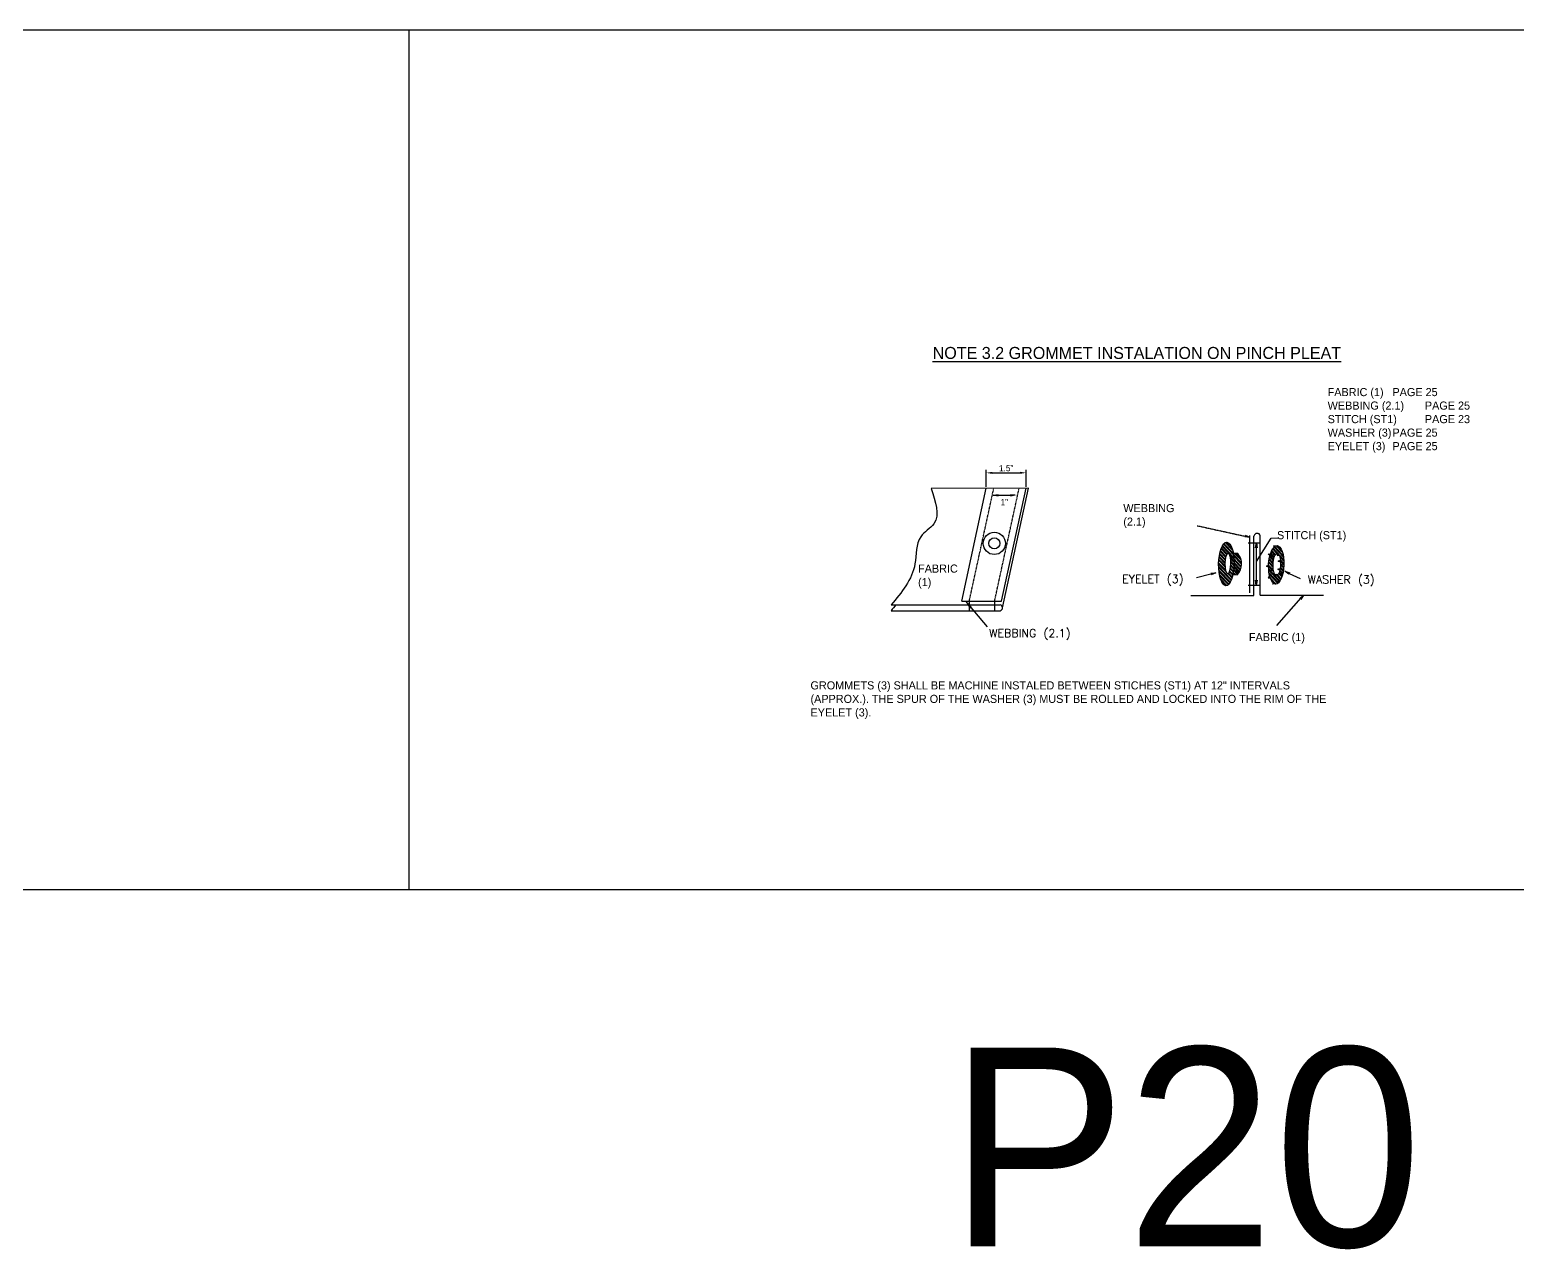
# Model space of a CAD drawing. Header units: inches. Extents: x 1631 to 16634, y 11819 to 13981.
# Drawn here: x 7477 to 8083, y 11849 to 12346 of the extents above; entities that cross this region are included whole.
import ezdxf

# ---------------------------------------------------------------- set-up
doc = ezdxf.new("R2010")
doc.units = ezdxf.units.IN
doc.header["$MEASUREMENT"] = 0
doc.linetypes.add('HIDDEN', pattern=[0.375, 0.25, -0.125])
for name, color, linetype in [('DIMENSION', 7, 'Continuous'), ('GROMMET', 7, 'Continuous'), ('Object', 7, 'Continuous'), ('PEN1', 5, 'Continuous'), ('STECH', 7, 'HIDDEN'), ('TEXT', 7, 'Continuous')]:
    doc.layers.add(name, color=color, linetype=linetype)
doc.styles.add('style1', font='txt.shx')
doc.dimstyles.get("Standard").update_dxf_attribs({"dimtxt": 2.5, "dimasz": 3.5, "dimexe": 0.18, "dimexo": 0.0625, "dimgap": 0.09, "dimtad": 0, "dimtih": 1, "dimtoh": 1, "dimdec": 4, "dimzin": 0, "dimdsep": 46, "dimlunit": 3, "dimtxsty": 'Standard', "dimcen": 0.09, "dimadec": 0, "dimazin": 0, "dimtfac": 1, "dimtdec": 4, "dimtofl": 0, "dimtmove": 0, "dimatfit": 3, "dimfxl": 0, "dimtolj": 1, "dimtzin": 0, "dimarcsym": 0})

# ---------------------------------------------------------------- blocks, each defined once
blk = doc.blocks.new('_OPEN')
at = {"color": 0, "linetype": 'ByBlock'}
for p, q in [((-1, 0.17), (0, 0)), ((0, 0), (-1, -0.17)), ((0, 0), (-1, 0))]:
    blk.add_line(p, q, dxfattribs=at)

msp = doc.modelspace()

# ---------------------------------------------------------------- hatches: boundary and pattern name
at = {"layer": 'GROMMET'}
h = msp.add_hatch(dxfattribs=at)
h.set_pattern_fill('STEEL', color=256, scale=8, angle=88.8950047, style=0)
h.set_pattern_definition([(133.895, (7925.3222, 11723.0954), (-0.7206116, -0.693339), []), (133.895, (7924.8223, 11723.105), (-0.7206116, -0.693339), [])])
edge = h.paths.add_edge_path()
edge.add_ellipse((7964.33176, 12128.1166), major_axis=(-0.17103, -8.86717), ratio=0.355798705, start_angle=0, end_angle=360)
edge = h.paths.add_edge_path(flags=16)
edge.add_ellipse((7964.9663, 12128.28861), major_axis=(-0.0812, -4.20993), ratio=0.249999644, start_angle=0, end_angle=360)
h = msp.add_hatch(dxfattribs=at)
h.set_pattern_fill('STEEL', color=256, scale=8, angle=87.80844418, style=0)
h.set_pattern_definition([(132.80844, (7919.0379, 11724.2373), (-0.7336297, -0.6795494), []), (132.80844, (7918.5382, 11724.2564), (-0.7336297, -0.6795494), [])])
edge = h.paths.add_edge_path()
edge.add_ellipse((7984.6762, 12127.76507), major_axis=(-0.29925, -7.81971), ratio=0.397983383, start_angle=155.98077946, end_angle=194.03614859)
edge.add_ellipse((7984.6762, 12127.76507), major_axis=(-0.29925, -7.81971), ratio=0.397983383, start_angle=194.03614859, end_angle=201.59008166)
edge.add_ellipse((7984.6762, 12127.76507), major_axis=(-0.29925, -7.81971), ratio=0.397983383, start_angle=201.59008166, end_angle=235.667824)
edge.add_ellipse((7984.6762, 12127.76507), major_axis=(-0.29925, -7.81971), ratio=0.397983383, start_angle=235.667824, end_angle=242.03865019)
edge.add_ellipse((7984.6762, 12127.76507), major_axis=(-0.29925, -7.81971), ratio=0.397983383, start_angle=242.03865019, end_angle=271.81511405)
edge.add_ellipse((7984.6762, 12127.76507), major_axis=(-0.29925, -7.81971), ratio=0.397983383, start_angle=271.81511405, end_angle=278.19781629)
edge.add_ellipse((7984.6762, 12127.76507), major_axis=(-0.29925, -7.81971), ratio=0.397983383, start_angle=278.19781629, end_angle=305.22186549)
edge.add_ellipse((7984.6762, 12127.76507), major_axis=(-0.29925, -7.81971), ratio=0.397983383, start_angle=305.22186549, end_angle=313.61026758)
edge.add_ellipse((7984.6762, 12127.76507), major_axis=(-0.29925, -7.81971), ratio=0.397983383, start_angle=313.61026758, end_angle=342.99542309)
edge.add_ellipse((7984.6762, 12127.76507), major_axis=(-0.29925, -7.81971), ratio=0.397983383, start_angle=342.99542309, end_angle=353.5235101)
edge.add_ellipse((7984.6762, 12127.76507), major_axis=(-0.29925, -7.81971), ratio=0.397983383, start_angle=353.5235101, end_angle=388.88364904)
edge.add_line((7985.91742, 12120.86059), (7985.29533, 12121.05481))
edge.add_line((7985.29533, 12121.05481), (7986.18529, 12121.24212))
edge.add_ellipse((7984.6762, 12127.76507), major_axis=(-0.29925, -7.81971), ratio=0.397983383, start_angle=34.35328947, end_angle=60.08101087)
edge.add_line((7987.2243, 12123.76157), (7986.55955, 12123.90421))
edge.add_line((7986.55955, 12123.90421), (7987.37313, 12124.36511))
edge.add_ellipse((7984.6762, 12127.76507), major_axis=(-0.29925, -7.81971), ratio=0.397983383, start_angle=65.10361769, end_angle=91.56935796)
edge.add_line((7987.79534, 12127.86018), (7987.06769, 12128.0376))
edge.add_line((7987.06769, 12128.0376), (7987.80248, 12128.31017))
edge.add_ellipse((7984.6762, 12127.76507), major_axis=(-0.29925, -7.81971), ratio=0.397983383, start_angle=94.86932481, end_angle=120.98427573)
edge.add_line((7987.49829, 12131.68857), (7986.95483, 12131.82721))
edge.add_line((7986.95483, 12131.82721), (7987.39366, 12132.16726))
edge.add_ellipse((7984.6762, 12127.76507), major_axis=(-0.29925, -7.81971), ratio=0.397983383, start_angle=125.12889225, end_angle=150.25506283)
edge.add_line((7986.48006, 12134.49538), (7985.85793, 12134.56297))
edge.add_line((7985.85793, 12134.56297), (7986.2163, 12134.85918))
edge = h.paths.add_edge_path(flags=16)
edge.add_spline(control_points=[(7984.48712, 12132.05196), (7984.50467, 12132.06483), (7984.5229, 12132.07735), (7984.6148, 12132.13606), (7984.69932, 12132.17663), (7984.88945, 12132.22854), (7984.99494, 12132.23869), (7985.20065, 12132.21858), (7985.29936, 12132.18879), (7985.44129, 12132.12059), (7985.4922, 12132.08893), (7985.53822, 12132.05471)], knot_values=[2.971871198, 2.971871198, 2.971871198, 2.971871198, 2.996132487, 2.996132487, 3.089449987, 3.089449987, 3.182767488, 3.182767488, 3.276084988, 3.276084988, 3.337662534, 3.337662534, 3.337662534, 3.337662534], degree=3, periodic=0)
edge.add_spline(control_points=[(7985.53822, 12132.05471), (7985.56195, 12132.03707), (7985.58437, 12132.01876), (7985.68466, 12131.93022), (7985.74777, 12131.85463), (7985.85641, 12131.69866), (7985.90236, 12131.61795), (7985.94367, 12131.53313)], knot_values=[2.705483902, 2.705483902, 2.705483902, 2.705483902, 2.737223857, 2.737223857, 2.855539584, 2.855539584, 2.971871198, 2.971871198, 2.971871198, 2.971871198], degree=3, periodic=0)
edge.add_spline(control_points=[(7985.94367, 12131.53313), (7985.95638, 12131.50702), (7985.96865, 12131.48052), (7986.04676, 12131.30432), (7986.10192, 12131.14198), (7986.21523, 12130.72783), (7986.26766, 12130.46429), (7986.33065, 12130.02903), (7986.34918, 12129.87389), (7986.36464, 12129.71385)], knot_values=[2.067053355, 2.067053355, 2.067053355, 2.067053355, 2.102861519, 2.102861519, 2.301514654, 2.301514654, 2.567191992, 2.567191992, 2.705483902, 2.705483902, 2.705483902, 2.705483902], degree=3, periodic=0)
edge.add_spline(control_points=[(7986.36464, 12129.71385), (7986.38946, 12129.45682), (7986.40636, 12129.18715), (7986.41531, 12128.90701), (7986.41541, 12128.90409), (7986.4155, 12128.90117)], knot_values=[1.842619654, 1.842619654, 1.842619654, 1.842619654, 2.064712417, 2.064712417, 2.067053355, 2.067053355, 2.067053355, 2.067053355], degree=3, periodic=0)
edge.add_spline(control_points=[(7986.4155, 12128.90117), (7986.43231, 12128.36431), (7986.41872, 12127.8001), (7986.35157, 12126.94172), (7986.31774, 12126.63592), (7986.2752, 12126.34359)], knot_values=[1.167412866, 1.167412866, 1.167412866, 1.167412866, 1.597277599, 1.597277599, 1.842619654, 1.842619654, 1.842619654, 1.842619654], degree=3, periodic=0)
edge.add_spline(control_points=[(7986.2752, 12126.34359), (7986.2428, 12126.12094), (7986.20534, 12125.90609), (7986.15008, 12125.6392), (7986.13656, 12125.57714), (7986.12259, 12125.51618)], knot_values=[0.922682371, 0.922682371, 0.922682371, 0.922682371, 1.109545987, 1.109545987, 1.167412866, 1.167412866, 1.167412866, 1.167412866], degree=3, periodic=0)
edge.add_spline(control_points=[(7986.12259, 12125.51618), (7986.08817, 12125.36603), (7986.05101, 12125.22258), (7985.95498, 12124.89568), (7985.89358, 12124.7197), (7985.75658, 12124.39832), (7985.68167, 12124.25288), (7985.54811, 12124.057), (7985.50151, 12123.99678), (7985.44632, 12123.93701), (7985.44414, 12123.93466), (7985.44193, 12123.93231)], knot_values=[0.280583407, 0.280583407, 0.280583407, 0.280583407, 0.423130465, 0.423130465, 0.623544401, 0.623544401, 0.823958338, 0.823958338, 0.918785198, 0.918785198, 0.922682371, 0.922682371, 0.922682371, 0.922682371], degree=3, periodic=0)
edge.add_spline(control_points=[(7985.44193, 12123.93231), (7985.39058, 12123.87747), (7985.33312, 12123.82512), (7985.21133, 12123.73881), (7985.14991, 12123.70316), (7985.08139, 12123.67447)], knot_values=[0.115672128, 0.115672128, 0.115672128, 0.115672128, 0.206601815, 0.206601815, 0.280583407, 0.280583407, 0.280583407, 0.280583407], degree=3, periodic=0)
edge.add_spline(control_points=[(7985.08139, 12123.67447), (7985.06208, 12123.66639), (7985.04221, 12123.65885), (7984.92877, 12123.62059), (7984.8237, 12123.60359), (7984.71855, 12123.60761), (7984.68322, 12123.60897), (7984.64799, 12123.61259), (7984.50691, 12123.63609), (7984.40808, 12123.6744), (7984.24023, 12123.77054), (7984.17028, 12123.8277), (7984.1097, 12123.88845), (7984.10902, 12123.88913), (7984.10834, 12123.88981)], knot_values=[6.053895119, 6.053895119, 6.053895119, 6.053895119, 6.074740387, 6.074740387, 6.169567247, 6.169567247, 6.169567247, 6.20142923, 6.20142923, 6.299585027, 6.299585027, 6.397740824, 6.397740824, 6.398857435, 6.398857435, 6.398857435, 6.398857435], degree=3, periodic=0)
edge.add_line((7984.10834, 12123.88981), (7983.38082, 12123.92213))
edge.add_line((7983.38082, 12123.92213), (7983.87818, 12124.20192))
edge.add_spline(control_points=[(7983.87818, 12124.20192), (7983.82673, 12124.29338), (7983.78262, 12124.3896), (7983.67943, 12124.65156), (7983.62647, 12124.82605), (7983.56125, 12125.09462), (7983.54338, 12125.17579), (7983.52668, 12125.25946)], knot_values=[5.476490092, 5.476490092, 5.476490092, 5.476490092, 5.607028911, 5.607028911, 5.811429789, 5.811429789, 5.895843436, 5.895843436, 5.895843436, 5.895843436], degree=3, periodic=0)
edge.add_line((7983.52668, 12125.25946), (7982.50599, 12125.65805))
edge.add_line((7982.50599, 12125.65805), (7983.39378, 12126.22032))
edge.add_spline(control_points=[(7983.39378, 12126.22032), (7983.36585, 12126.53775), (7983.34973, 12126.87333), (7983.34004, 12127.68883), (7983.35726, 12128.17552), (7983.39613, 12128.64761)], knot_values=[4.538165463, 4.538165463, 4.538165463, 4.538165463, 4.809241506, 4.809241506, 5.181534988, 5.181534988, 5.181534988, 5.181534988], degree=3, periodic=0)
edge.add_line((7983.39613, 12128.64761), (7982.60149, 12129.1151))
edge.add_line((7982.60149, 12129.1151), (7983.48333, 12129.43591))
edge.add_spline(control_points=[(7983.48333, 12129.43591), (7983.52494, 12129.73185), (7983.57543, 12130.01464), (7983.67992, 12130.48223), (7983.73071, 12130.67509), (7983.8426, 12131.03262), (7983.90352, 12131.19722), (7984.02111, 12131.45748), (7984.07405, 12131.55977), (7984.13424, 12131.65574)], knot_values=[3.552553935, 3.552553935, 3.552553935, 3.552553935, 3.799463949, 3.799463949, 3.992405559, 3.992405559, 4.185347168, 4.185347168, 4.325771089, 4.325771089, 4.325771089, 4.325771089], degree=3, periodic=0)
edge.add_line((7984.13424, 12131.65574), (7983.43964, 12131.80066))
edge.add_line((7983.43964, 12131.80066), (7984.48712, 12132.05196))
h = msp.add_hatch(dxfattribs=at)
h.set_pattern_fill('STEEL', color=256, scale=8, angle=88.8950047, style=0)
h.set_pattern_definition([(133.895005, (6560.2532, 10588.4666), (-0.72061156, -0.693339), []), (133.895005, (6559.7533, 10588.4762), (-0.72061156, -0.693339), [])])
edge = h.paths.add_edge_path()
edge.add_line((7968.98187, 12132.35458), (7967.17565, 12132.35316))
edge.add_ellipse((7964.33176, 12128.1166), major_axis=(-0.17103, -8.86717), ratio=0.355798705, start_angle=61.47942577, end_angle=118.93296646, ccw=False)
edge.add_line((7967.02216, 12123.82928), (7968.73357, 12123.76321))
edge.add_arc((7963.93977, 12128.20103), 6.53259, 317.20827907, 399.48079613)

# ---------------------------------------------------------------- linework, layer by layer
at = {"layer": 'DIMENSION'}
for p, q in [((7883.73568, 12158.95349), (7844.05441, 12158.89083)), ((7856.55531, 12112.92691), (7866.5629, 12158.92637)), ((7872.8068, 12112.92691), (7882.81997, 12158.95205)), ((7873.17829, 12110.2997), (7883.76336, 12158.95354)), ((7871.42653, 12156.12908), (7876.39073, 12156.12908)), ((7827.79242, 12111.48937), (7872.25568, 12111.48937)), ((7856.55531, 12112.92691), (7872.8068, 12112.92691)), ((7827.79242, 12109.11003), (7872.25568, 12109.11003))]:
    msp.add_line(p, q, dxfattribs=at)
msp.add_spline([(7844.05441, 12158.89083), (7845.19203, 12144.53293), (7839.86315, 12139.20831), (7837.51844, 12128.13311), (7827.79242, 12111.48937)], degree=3, dxfattribs=at)
msp.add_open_spline([(7829.78972, 12111.48937), (7829.13196, 12110.69278), (7828.46219, 12109.90141), (7827.79242, 12109.11003)], degree=3, dxfattribs=at)
at = {"layer": 'GROMMET'}
for p, q in [((7983.59226, 12135.47641), (7983.8093, 12135.07997)), ((7984.21172, 12135.38019), (7983.59226, 12135.47641)), ((7985.85793, 12134.56297), (7986.2163, 12134.85918)), ((7986.48006, 12134.49538), (7985.85793, 12134.56297)), ((7968.98187, 12132.35458), (7967.17565, 12132.35316)), ((7981.40139, 12132.08227), (7982.27504, 12132.27365)), ((7982.06769, 12131.53673), (7981.40139, 12132.08227)), ((7982.60149, 12129.1151), (7983.48333, 12129.43591)), ((7983.39613, 12128.64761), (7982.60149, 12129.1151)), ((7983.43964, 12131.80066), (7984.48712, 12132.05196)), ((7984.13424, 12131.65574), (7983.43964, 12131.80066)), ((7984.98777, 12131.62501), (7985.53822, 12132.05471)), ((7985.94367, 12131.53313), (7984.98777, 12131.62501)), ((7985.40678, 12129.2615), (7986.36464, 12129.71385)), ((7986.4155, 12128.90117), (7985.40678, 12129.2615)), ((7986.95483, 12131.82721), (7987.39366, 12132.16726)), ((7987.49829, 12131.68857), (7986.95483, 12131.82721)), ((7987.06769, 12128.0376), (7987.80248, 12128.31017)), ((7987.79534, 12127.86018), (7987.06769, 12128.0376)), ((7967.02216, 12123.82928), (7968.73357, 12123.76321)), ((7980.74826, 12127.24335), (7981.55617, 12127.63642)), ((7981.55321, 12126.76793), (7980.74826, 12127.24335)), ((7981.96124, 12123.35239), (7981.30656, 12122.42305)), ((7981.30656, 12122.42305), (7982.21647, 12122.45766)), ((7982.50599, 12125.65805), (7983.39378, 12126.22032)), ((7983.52668, 12125.25946), (7982.50599, 12125.65805)), ((7983.38082, 12123.92213), (7983.87818, 12124.20192)), ((7984.10834, 12123.88981), (7983.38082, 12123.92213)), ((7984.57785, 12123.88355), (7985.44193, 12123.93231)), ((7985.08139, 12123.67447), (7984.57785, 12123.88355)), ((7985.28217, 12126.00524), (7986.2752, 12126.34359)), ((7986.12259, 12125.51618), (7985.28217, 12126.00524)), ((7986.55955, 12123.90421), (7987.37313, 12124.36511)), ((7987.2243, 12123.76157), (7986.55955, 12123.90421)), ((7983.13804, 12119.91074), (7983.4799, 12120.32206)), ((7984.02782, 12120.0087), (7983.13804, 12119.91074)), ((7985.29533, 12121.05481), (7986.18529, 12121.24212)), ((7985.91742, 12120.86059), (7985.29533, 12121.05481))]:
    msp.add_line(p, q, dxfattribs=at)
for radius in [4.55, 2.25]:
    msp.add_circle((7869.84234, 12136.51555), radius, dxfattribs=at)
for centre, major_axis, ratio in [((7964.33176, 12128.1166), (-0.17103, -8.86717), 0.355798705), ((7984.6762, 12127.76507), (-0.29925, -7.81971), 0.397983383), ((7964.9663, 12128.28861), (-0.0812, -4.20993), 0.249999644)]:
    msp.add_ellipse(centre, major_axis=major_axis, ratio=ratio, dxfattribs=at)
msp.add_open_spline([(7984.71855, 12123.60761), (7984.8237, 12123.60359), (7984.92877, 12123.62059), (7985.11476, 12123.68332), (7985.19593, 12123.7279), (7985.33599, 12123.82716), (7985.39549, 12123.88197), (7985.50151, 12123.99678), (7985.54811, 12124.057), (7985.68167, 12124.25288), (7985.75658, 12124.39832), (7985.89358, 12124.7197), (7985.95498, 12124.89568), (7986.06721, 12125.27774), (7986.11789, 12125.48374), (7986.26075, 12126.17365), (7986.33299, 12126.70416), (7986.41896, 12127.80307), (7986.43246, 12128.37046), (7986.40085, 12129.35976), (7986.36529, 12129.78974), (7986.26766, 12130.46429), (7986.21523, 12130.72783), (7986.10192, 12131.14198), (7986.04676, 12131.30432), (7985.9299, 12131.56795), (7985.87299, 12131.67486), (7985.74777, 12131.85463), (7985.68466, 12131.93022), (7985.54322, 12132.05509), (7985.47037, 12132.10661), (7985.29936, 12132.18879), (7985.20065, 12132.21858), (7984.99494, 12132.23869), (7984.88945, 12132.22854), (7984.69932, 12132.17663), (7984.6148, 12132.13606), (7984.46892, 12132.04286), (7984.4069, 12131.99028), (7984.297, 12131.87972), (7984.249, 12131.82154), (7984.11412, 12131.63526), (7984.03963, 12131.49848), (7983.90352, 12131.19722), (7983.8426, 12131.03262), (7983.73071, 12130.67509), (7983.67992, 12130.48223), (7983.53531, 12129.8351), (7983.45969, 12129.33547), (7983.3616, 12128.28947), (7983.33939, 12127.74398), (7983.35055, 12126.8047), (7983.37276, 12126.40401), (7983.4511, 12125.6607), (7983.50688, 12125.31855), (7983.62647, 12124.82605), (7983.67943, 12124.65156), (7983.79285, 12124.36363), (7983.84942, 12124.24481), (7983.97238, 12124.04707), (7984.03351, 12123.96485), (7984.17028, 12123.8277), (7984.24023, 12123.77054), (7984.40808, 12123.6744), (7984.50691, 12123.63609), (7984.64799, 12123.61259), (7984.68322, 12123.60897), (7984.71855, 12123.60761)], degree=3, knots=[0, 0, 0, 0, 0.09482686, 0.09482686, 0.18965372, 0.18965372, 0.28448058, 0.28448058, 0.37930744, 0.37930744, 0.579721377, 0.579721377, 0.780135313, 0.780135313, 0.98054925, 0.98054925, 1.412754921, 1.412754921, 1.844960591, 1.844960591, 2.205345265, 2.205345265, 2.471022603, 2.471022603, 2.669675738, 2.669675738, 2.821815516, 2.821815516, 2.940131243, 2.940131243, 3.033448743, 3.033448743, 3.126766244, 3.126766244, 3.220083744, 3.220083744, 3.313401245, 3.313401245, 3.406718745, 3.406718745, 3.500036246, 3.500036246, 3.692977855, 3.692977855, 3.885919465, 3.885919465, 4.078861074, 4.078861074, 4.49466001, 4.49466001, 4.910458945, 4.910458945, 5.235681342, 5.235681342, 5.560903739, 5.560903739, 5.765304617, 5.765304617, 5.929048096, 5.929048096, 6.05501173, 6.05501173, 6.153167527, 6.153167527, 6.251323325, 6.251323325, 6.283185307, 6.283185307, 6.283185307, 6.283185307], dxfattribs=at)
at = {"layer": 'Object'}
for p, q in [((7975.58755, 12115.25235), (7975.58755, 12139.51303)), ((7978.14996, 12115.37996), (7978.14996, 12139.64063)), ((7949.85891, 12115.25235), (7975.58755, 12115.25235)), ((7978.14996, 12115.37996), (8003.8786, 12115.37996))]:
    msp.add_line(p, q, dxfattribs=at)
at = {"layer": 'Object', "ltscale": 0.015}
for p, q in [((7976.55689, 12129.13017), (7982.61283, 12138.69618)), ((7982.61283, 12138.69618), (7985.48917, 12138.7663))]:
    msp.add_line(p, q, dxfattribs=at)
at = {"layer": 'Object'}
msp.add_arc((7976.8836, 12139.27872), 1.31706, 15.94937442, 169.75238945, dxfattribs=at)
at = {"layer": 'PEN1'}
msp.add_line((7973.8677, 12116.37602), (7973.8677, 12139.72772), dxfattribs=at)
at = {"layer": 'STECH', "ltscale": 0.015}
for p, q in [((7859.61503, 12112.92691), (7869.62366, 12158.93121)), ((7869.9243, 12112.92691), (7879.93648, 12158.94749))]:
    msp.add_line(p, q, dxfattribs=at)
at = {"layer": 'STECH'}
for p, q in [((7952.50903, 12143.69823), (7973.8677, 12139.02422)), ((7973.20287, 12136.71456), (7977.93469, 12136.71456)), ((7974.31188, 12136.71456), (7975.58755, 12136.71456)), ((7976.55732, 12121.54578), (7976.55646, 12136.71456)), ((7973.20287, 12119.54616), (7977.93469, 12119.54616))]:
    msp.add_line(p, q, dxfattribs=at)
at = {"layer": 'TEXT'}
for p, q in [((7031.41637, 12345.62554), (7631.41637, 12345.62554)), ((7631.41637, 12345.62554), (7631.41637, 11995.62554)), ((7631.41637, 12345.62554), (8231.41637, 12345.62554)), ((7631.41637, 12345.62554), (7631.41637, 11995.62554)), ((7866.56191, 12159.55137), (7866.55098, 12166.46885)), ((7869.05296, 12165.2228), (7880.31003, 12165.24058)), ((7882.81898, 12159.57705), (7882.80806, 12166.49452)), ((7958.06862, 12124.0138), (7952.17237, 12122.5517)), ((7989.97882, 12124.28188), (7994.39958, 12122.1823)), ((7984.83945, 12103.06281), (7995.775, 12115.37996)), ((7031.41637, 11995.62554), (7631.41637, 11995.62554)), ((7631.41637, 11995.62554), (8231.41637, 11995.62554))]:
    msp.add_line(p, q, dxfattribs=at)
at = {"layer": 'TEXT', "ltscale": 0.015}
for p, q in [((7859.61503, 12112.92691), (7859.61503, 12109.11003)), ((7869.9243, 12112.92691), (7869.9243, 12109.11003))]:
    msp.add_line(p, q, dxfattribs=at)
at = {"layer": 'TEXT'}
for centre, radius, start, end in [((7964.15293, 12128.19487), 6.37353, 315.94706636, 40.74200884), ((7871.94997, 12110.2997), 1.22832, 284.41123533, 75.58876467)]:
    msp.add_arc(centre, radius, start, end, dxfattribs=at)
for points in [[(7869.0523, 12165.63947), (7869.05361, 12164.80613), (7866.55296, 12165.21885)], [(7880.30938, 12165.65724), (7880.31069, 12164.82391), (7882.81003, 12165.24453)]]:
    msp.add_solid(points, dxfattribs=at)

# ---------------------------------------------------------------- block references
at = {"layer": 'DIMENSION', "yscale": 2, "zscale": 2}
for p, xscale, rotation in [((7869.42653, 12156.12908), 2, 180), ((7973.8677, 12139.02422), 2.000000000000115, 346.7748578976651), ((7976.55646, 12136.71456), 1.999999999999446, 89.12850069561777), ((7976.51847, 12119.54616), 1.999999999999714, 268.8866846384955), ((7995.775, 12115.37996), 1.999999999999444, 49.23937985793732)]:
    msp.add_blockref('_OPEN', p, dxfattribs=dict(at, xscale=xscale, rotation=rotation))
at = {"layer": 'DIMENSION', "xscale": 2, "yscale": 2, "zscale": 2}
msp.add_blockref('_OPEN', (7878.39073, 12156.12908), dxfattribs=at)
at = {"layer": 'TEXT', "yscale": 2, "zscale": 2}
for p, xscale, rotation in [((7960.01277, 12124.48315), 2.000000000000414, 13.5723030234106), ((7988.1804, 12125.15691), 2.000000000000254, 154.0546346855489)]:
    msp.add_blockref('_OPEN', p, dxfattribs=dict(at, xscale=xscale, rotation=rotation))

# ---------------------------------------------------------------- texts
at = {"layer": 'DIMENSION', "insert": (7873.90097, 12153.29751), "char_height": 2.5, "attachment_point": 5}
msp.add_mtext('1"', dxfattribs=at)
at = {"layer": 'DIMENSION', "linetype": 'Continuous', "insert": (7838.78587, 12127.90191), "char_height": 3.3, "width": 15.2229492, "attachment_point": 1}
msp.add_mtext('FABRIC (1)', dxfattribs=at)
at = {"layer": 'TEXT', "ltscale": 0.015, "style": 'style1'}
for s, p in [('EYELET (3)', (7921.8928, 12120.38054)), ('WASHER (3)', (7997.44954, 12120.13735)), ('WEBBING (2.1)', (7867.71316, 12098.30665))]:
    msp.add_text(s, height=3.3, dxfattribs=at).set_placement(p)
at = {"layer": 'TEXT'}
msp.add_text('P20', height=80.977854, dxfattribs=at).set_placement((7851.32289, 11850.28779))
at = {"layer": 'TEXT', "width": 210.3834797, "attachment_point": 1}
for s, insert, char_height in [('\\pt83.472;{\\C0; \\H1.633x;\\LNOTE 3.2 GROMMET INSTALATION ON PINCH PLEAT}', (7843.60458, 12216.49578), 3), ('FABRIC (1)^IPAGE 25\\PWEBBING (2.1)^IPAGE 25\\PSTITCH (ST1)^IPAGE 23\\PWASHER (3)^IPAGE 25\\PEYELET (3)^IPAGE 25', (8005.57876, 12199.76157), 3.3), ('\\pt91.8192;{\\C0;GROMMETS (3) SHALL BE MACHINE INSTALED BETWEEN STICHES (ST1) AT 12" INTERVALS (APPROX.). THE SPUR OF THE WASHER (3) MUST BE ROLLED AND LOCKED INTO THE RIM OF THE EYELET (3).}', (7794.979, 12080.35475), 3.3)]:
    msp.add_mtext(s, dxfattribs=dict(at, insert=insert, char_height=char_height))
at = {"layer": 'TEXT', "insert": (7874.67853, 12167.10669), "char_height": 2.5, "attachment_point": 5, "rotation": 0.09048413}
msp.add_mtext('1.5"', dxfattribs=at)
at = {"layer": 'TEXT', "linetype": 'Continuous', "char_height": 3.3, "attachment_point": 1}
for s, insert, width in [('WEBBING (2.1)', (7922.36564, 12152.52554), 19.9441576), ('STITCH (ST1)', (7984.97133, 12141.5078), 55.5163763), ('FABRIC (1)', (7973.52924, 12100.01697), 37.7677724)]:
    msp.add_mtext(s, dxfattribs=dict(at, insert=insert, width=width))

# ---------------------------------------------------------------- leaders
at = {"layer": 'DIMENSION'}
msp.add_leader([(7858.04671, 12112.92691), (7866.96, 12102.47177)], dimstyle='Standard', override={"dimgap": 0.09, "dimtad": 0}, dxfattribs=at)

doc.saveas('drawing.dxf')
